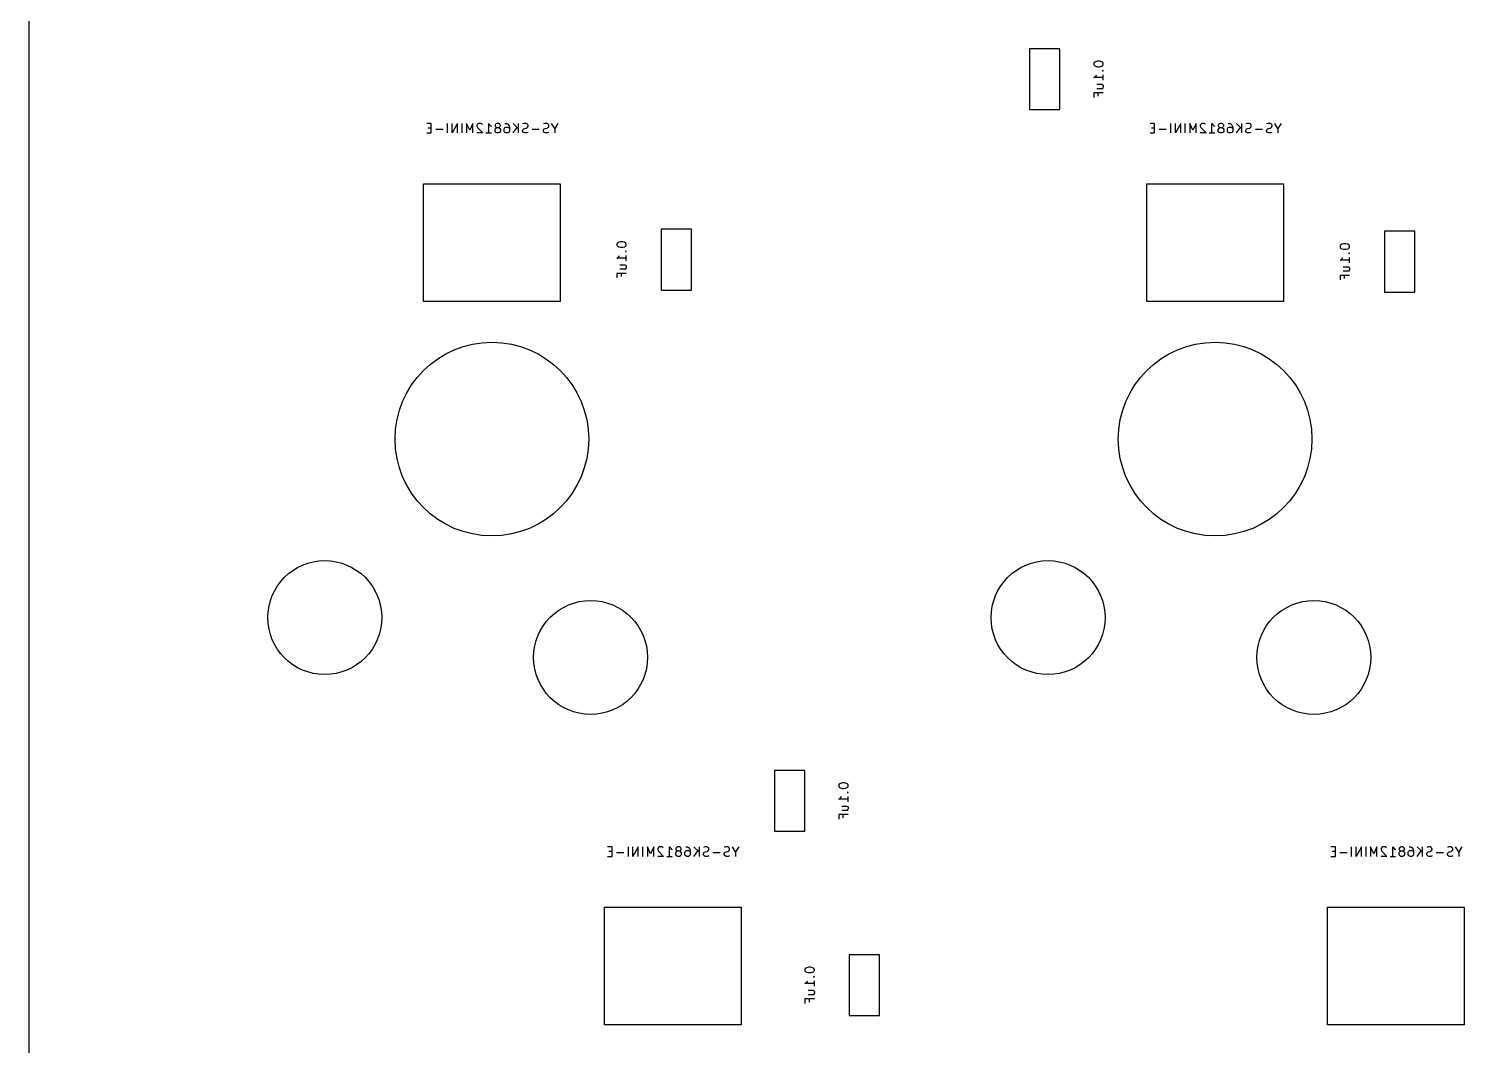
# Model space of a CAD drawing. Header units: millimetres. Extents: x -19 to 311, y -2 to 103.
# Drawn here: x 140.39 to 178.2, y 50.71 to 77.48 of the extents above; entities that cross this region are included whole.
import ezdxf

# ---------------------------------------------------------------- set-up
doc = ezdxf.new("R2010")
doc.units = ezdxf.units.MM
doc.layers.add('B.Fab', color=155, linetype='CONTINUOUS', true_color=0x585d84)
doc.layers.add('Edge.Cuts', color=254, linetype='CONTINUOUS', true_color=0xd0d2cd)

msp = doc.modelspace()

# ---------------------------------------------------------------- linework, layer by layer
at = {"layer": 'B.Fab', "linetype": 'CONTINUOUS'}
for p, q in [((166.74975, 76.955), (166.74975, 75.355)), ((167.54975, 76.955), (166.74975, 76.955)), ((167.54975, 75.355), (167.54975, 76.955)), ((168.455229, 76.589524), (168.443324, 76.565715)), ((168.443324, 76.565715), (168.443324, 76.541905)), ((168.443324, 76.541905), (168.455229, 76.518096)), ((168.467134, 76.601429), (168.455229, 76.589524)), ((168.455229, 76.518096), (168.467134, 76.506191)), ((168.490943, 76.613334), (168.467134, 76.601429)), ((168.467134, 76.506191), (168.490943, 76.494286)), ((168.538562, 76.625238), (168.490943, 76.613334)), ((168.490943, 76.494286), (168.538562, 76.482381)), ((168.598086, 76.625238), (168.538562, 76.625238)), ((168.538562, 76.482381), (168.598086, 76.482381)), ((168.645705, 76.613334), (168.598086, 76.625238)), ((168.598086, 76.482381), (168.645705, 76.494286)), ((168.669515, 76.601429), (168.645705, 76.613334)), ((168.645705, 76.494286), (168.669515, 76.506191)), ((168.68142, 76.589524), (168.669515, 76.601429)), ((168.669515, 76.506191), (168.68142, 76.518096)), ((168.68142, 76.387143), (168.669515, 76.375239)), ((168.693324, 76.565715), (168.68142, 76.589524)), ((168.68142, 76.518096), (168.693324, 76.541905)), ((168.693324, 76.375239), (168.68142, 76.387143)), ((168.693324, 76.541905), (168.693324, 76.565715)), ((168.443324, 76.196667), (168.479039, 76.220476)), ((168.693324, 76.196667), (168.443324, 76.196667)), ((168.479039, 76.220476), (168.502848, 76.244286)), ((168.502848, 76.244286), (168.514753, 76.268095)), ((168.526658, 76.018096), (168.65761, 76.018096)), ((168.65761, 76.018096), (168.68142, 76.006191)), ((168.669515, 76.375239), (168.68142, 76.363334)), ((168.669515, 76.375239), (168.693324, 76.375239)), ((168.68142, 76.363334), (168.693324, 76.375239)), ((168.68142, 76.006191), (168.693324, 75.982381)), ((168.693324, 76.125238), (168.693324, 76.268095)), ((168.693324, 75.791906), (168.443324, 75.791906)), ((168.443324, 75.791906), (168.443324, 75.672858)), ((168.526658, 75.910953), (168.693324, 75.910953)), ((168.562372, 75.708572), (168.562372, 75.791906)), ((168.68142, 75.922858), (168.669515, 75.910953)), ((168.693324, 75.946667), (168.68142, 75.922858)), ((168.693324, 75.982381), (168.693324, 75.946667)), ((166.74975, 75.355), (167.54975, 75.355)), ((150.994261, 74.986426), (150.875213, 74.986426)), ((150.994261, 74.867378), (150.910927, 74.867378)), ((150.994261, 74.736426), (150.994261, 74.986426)), ((151.422833, 74.736426), (151.422833, 74.986426)), ((151.684738, 74.986426), (151.541881, 74.736426)), ((151.541881, 74.736426), (151.541881, 74.986426)), ((151.684738, 74.736426), (151.684738, 74.986426)), ((151.803786, 74.736426), (151.803786, 74.986426)), ((152.006166, 74.807854), (151.922833, 74.986426)), ((151.922833, 74.986426), (151.922833, 74.736426)), ((152.0895, 74.986426), (152.006166, 74.807854)), ((152.0895, 74.736426), (152.0895, 74.986426)), ((152.208547, 74.962616), (152.196642, 74.938807)), ((152.196642, 74.938807), (152.196642, 74.914997)), ((152.196642, 74.914997), (152.208547, 74.879283)), ((152.220452, 74.974521), (152.208547, 74.962616)), ((152.208547, 74.879283), (152.351404, 74.736426)), ((152.244261, 74.986426), (152.220452, 74.974521)), ((152.303785, 74.986426), (152.244261, 74.986426)), ((152.327595, 74.974521), (152.303785, 74.986426)), ((152.339499, 74.962616), (152.327595, 74.974521)), ((152.506166, 74.736426), (152.506166, 74.986426)), ((152.506166, 74.986426), (152.529975, 74.950711)), ((152.529975, 74.950711), (152.553785, 74.926902)), ((152.553785, 74.926902), (152.577594, 74.914997)), ((152.684737, 74.962616), (152.672832, 74.938807)), ((152.672832, 74.938807), (152.672832, 74.926902)), ((152.672832, 74.926902), (152.684737, 74.903092)), ((152.696642, 74.974521), (152.684737, 74.962616)), ((152.684737, 74.903092), (152.696642, 74.891188)), ((152.684737, 74.855473), (152.696642, 74.867378)), ((152.720451, 74.986426), (152.696642, 74.974521)), ((152.696642, 74.891188), (152.720451, 74.879283)), ((152.696642, 74.867378), (152.720451, 74.879283)), ((152.76807, 74.986426), (152.720451, 74.986426)), ((152.720451, 74.879283), (152.76807, 74.879283)), ((152.79188, 74.974521), (152.76807, 74.986426)), ((152.76807, 74.879283), (152.79188, 74.891188)), ((152.76807, 74.879283), (152.79188, 74.867378)), ((152.803785, 74.962616), (152.79188, 74.974521)), ((152.79188, 74.891188), (152.803785, 74.903092)), ((152.79188, 74.867378), (152.803785, 74.855473)), ((152.815689, 74.938807), (152.803785, 74.962616)), ((152.803785, 74.903092), (152.815689, 74.926902)), ((152.815689, 74.926902), (152.815689, 74.938807)), ((152.910927, 74.843569), (152.922832, 74.867378)), ((152.922832, 74.867378), (152.934737, 74.879283)), ((152.934737, 74.986426), (152.982356, 74.986426)), ((152.934737, 74.879283), (152.958546, 74.891188)), ((152.958546, 74.891188), (153.006165, 74.891188)), ((152.982356, 74.986426), (153.006165, 74.974521)), ((153.006165, 74.974521), (153.01807, 74.962616)), ((153.006165, 74.891188), (153.029975, 74.879283)), ((153.01807, 74.962616), (153.04188, 74.926902)), ((153.029975, 74.879283), (153.04188, 74.867378)), ((153.04188, 74.926902), (153.053784, 74.879283)), ((153.04188, 74.867378), (153.053784, 74.843569)), ((153.053784, 74.879283), (153.053784, 74.784045)), ((153.149023, 74.986426), (153.29188, 74.843569)), ((153.149023, 74.736426), (153.256165, 74.879283)), ((153.29188, 74.736426), (153.29188, 74.986426)), ((153.434737, 74.986426), (153.399022, 74.974521)), ((153.49426, 74.986426), (153.434737, 74.986426)), ((153.446641, 74.855473), (153.49426, 74.867378)), ((153.51807, 74.974521), (153.49426, 74.986426)), ((153.49426, 74.867378), (153.51807, 74.879283)), ((153.529975, 74.962616), (153.51807, 74.974521)), ((153.51807, 74.879283), (153.529975, 74.891188)), ((153.541879, 74.938807), (153.529975, 74.962616)), ((153.529975, 74.891188), (153.541879, 74.914997)), ((153.541879, 74.914997), (153.541879, 74.938807)), ((153.982356, 74.986426), (153.946641, 74.974521)), ((154.041879, 74.986426), (153.982356, 74.986426)), ((153.99426, 74.855473), (154.041879, 74.867378)), ((154.065689, 74.974521), (154.041879, 74.986426)), ((154.041879, 74.867378), (154.065689, 74.879283)), ((154.077594, 74.962616), (154.065689, 74.974521)), ((154.065689, 74.879283), (154.077594, 74.891188)), ((154.089498, 74.938807), (154.077594, 74.962616)), ((154.077594, 74.891188), (154.089498, 74.914997)), ((154.089498, 74.914997), (154.089498, 74.938807)), ((154.244261, 74.855473), (154.160927, 74.986426)), ((154.327594, 74.986426), (154.244261, 74.855473)), ((170.044261, 74.986426), (169.925213, 74.986426)), ((170.044261, 74.867378), (169.960927, 74.867378)), ((170.044261, 74.736426), (170.044261, 74.986426)), ((170.472833, 74.736426), (170.472833, 74.986426)), ((170.734738, 74.986426), (170.591881, 74.736426)), ((170.591881, 74.736426), (170.591881, 74.986426)), ((170.734738, 74.736426), (170.734738, 74.986426)), ((170.853786, 74.736426), (170.853786, 74.986426)), ((171.056166, 74.807854), (170.972833, 74.986426)), ((170.972833, 74.986426), (170.972833, 74.736426)), ((171.1395, 74.986426), (171.056166, 74.807854)), ((171.1395, 74.736426), (171.1395, 74.986426)), ((171.258547, 74.962616), (171.246642, 74.938807)), ((171.246642, 74.938807), (171.246642, 74.914997)), ((171.246642, 74.914997), (171.258547, 74.879283)), ((171.270452, 74.974521), (171.258547, 74.962616)), ((171.258547, 74.879283), (171.401404, 74.736426)), ((171.294261, 74.986426), (171.270452, 74.974521)), ((171.353785, 74.986426), (171.294261, 74.986426)), ((171.377595, 74.974521), (171.353785, 74.986426)), ((171.389499, 74.962616), (171.377595, 74.974521)), ((171.556166, 74.736426), (171.556166, 74.986426)), ((171.556166, 74.986426), (171.579975, 74.950711)), ((171.579975, 74.950711), (171.603785, 74.926902)), ((171.603785, 74.926902), (171.627594, 74.914997)), ((171.734737, 74.962616), (171.722832, 74.938807)), ((171.722832, 74.938807), (171.722832, 74.926902)), ((171.722832, 74.926902), (171.734737, 74.903092)), ((171.746642, 74.974521), (171.734737, 74.962616)), ((171.734737, 74.903092), (171.746642, 74.891188)), ((171.734737, 74.855473), (171.746642, 74.867378)), ((171.770451, 74.986426), (171.746642, 74.974521)), ((171.746642, 74.891188), (171.770451, 74.879283)), ((171.746642, 74.867378), (171.770451, 74.879283)), ((171.81807, 74.986426), (171.770451, 74.986426)), ((171.770451, 74.879283), (171.81807, 74.879283)), ((171.84188, 74.974521), (171.81807, 74.986426)), ((171.81807, 74.879283), (171.84188, 74.891188)), ((171.81807, 74.879283), (171.84188, 74.867378)), ((171.853785, 74.962616), (171.84188, 74.974521)), ((171.84188, 74.891188), (171.853785, 74.903092)), ((171.84188, 74.867378), (171.853785, 74.855473)), ((171.865689, 74.938807), (171.853785, 74.962616)), ((171.853785, 74.903092), (171.865689, 74.926902)), ((171.865689, 74.926902), (171.865689, 74.938807)), ((171.960927, 74.843569), (171.972832, 74.867378)), ((171.972832, 74.867378), (171.984737, 74.879283)), ((171.984737, 74.986426), (172.032356, 74.986426)), ((171.984737, 74.879283), (172.008546, 74.891188)), ((172.008546, 74.891188), (172.056165, 74.891188)), ((172.032356, 74.986426), (172.056165, 74.974521)), ((172.056165, 74.974521), (172.06807, 74.962616)), ((172.056165, 74.891188), (172.079975, 74.879283)), ((172.06807, 74.962616), (172.09188, 74.926902)), ((172.079975, 74.879283), (172.09188, 74.867378)), ((172.09188, 74.926902), (172.103784, 74.879283)), ((172.09188, 74.867378), (172.103784, 74.843569)), ((172.103784, 74.879283), (172.103784, 74.784045)), ((172.199023, 74.986426), (172.34188, 74.843569)), ((172.199023, 74.736426), (172.306165, 74.879283)), ((172.34188, 74.736426), (172.34188, 74.986426)), ((172.484737, 74.986426), (172.449022, 74.974521)), ((172.54426, 74.986426), (172.484737, 74.986426)), ((172.496641, 74.855473), (172.54426, 74.867378)), ((172.56807, 74.974521), (172.54426, 74.986426)), ((172.54426, 74.867378), (172.56807, 74.879283)), ((172.579975, 74.962616), (172.56807, 74.974521)), ((172.56807, 74.879283), (172.579975, 74.891188)), ((172.591879, 74.938807), (172.579975, 74.962616)), ((172.579975, 74.891188), (172.591879, 74.914997)), ((172.591879, 74.914997), (172.591879, 74.938807)), ((173.032356, 74.986426), (172.996641, 74.974521)), ((173.091879, 74.986426), (173.032356, 74.986426)), ((173.04426, 74.855473), (173.091879, 74.867378)), ((173.115689, 74.974521), (173.091879, 74.986426)), ((173.091879, 74.867378), (173.115689, 74.879283)), ((173.127594, 74.962616), (173.115689, 74.974521)), ((173.115689, 74.879283), (173.127594, 74.891188)), ((173.139498, 74.938807), (173.127594, 74.962616)), ((173.127594, 74.891188), (173.139498, 74.914997)), ((173.139498, 74.914997), (173.139498, 74.938807)), ((173.294261, 74.855473), (173.210927, 74.986426)), ((173.377594, 74.986426), (173.294261, 74.855473)), ((150.875213, 74.736426), (150.994261, 74.736426)), ((151.303785, 74.831664), (151.113309, 74.831664)), ((152.351404, 74.736426), (152.196642, 74.736426)), ((152.434737, 74.736426), (152.577594, 74.736426)), ((152.672832, 74.831664), (152.684737, 74.855473)), ((152.672832, 74.784045), (152.672832, 74.831664)), ((152.684737, 74.760235), (152.672832, 74.784045)), ((152.696642, 74.74833), (152.684737, 74.760235)), ((152.720451, 74.736426), (152.696642, 74.74833)), ((152.76807, 74.736426), (152.720451, 74.736426)), ((152.79188, 74.74833), (152.76807, 74.736426)), ((152.803785, 74.760235), (152.79188, 74.74833)), ((152.803785, 74.855473), (152.815689, 74.831664)), ((152.815689, 74.784045), (152.803785, 74.760235)), ((152.815689, 74.831664), (152.815689, 74.784045)), ((152.910927, 74.784045), (152.910927, 74.843569)), ((152.922832, 74.760235), (152.910927, 74.784045)), ((152.934737, 74.74833), (152.922832, 74.760235)), ((152.958546, 74.736426), (152.934737, 74.74833)), ((153.006165, 74.736426), (152.958546, 74.736426)), ((153.029975, 74.74833), (153.006165, 74.736426)), ((153.04188, 74.760235), (153.029975, 74.74833)), ((153.053784, 74.784045), (153.04188, 74.760235)), ((153.399022, 74.807854), (153.410927, 74.831664)), ((153.399022, 74.784045), (153.399022, 74.807854)), ((153.410927, 74.760235), (153.399022, 74.784045)), ((153.410927, 74.831664), (153.422832, 74.843569)), ((153.422832, 74.74833), (153.410927, 74.760235)), ((153.422832, 74.843569), (153.446641, 74.855473)), ((153.446641, 74.736426), (153.422832, 74.74833)), ((153.506165, 74.736426), (153.446641, 74.736426)), ((153.541879, 74.74833), (153.506165, 74.736426)), ((153.839499, 74.831664), (153.649023, 74.831664)), ((153.946641, 74.807854), (153.958546, 74.831664)), ((153.946641, 74.784045), (153.946641, 74.807854)), ((153.958546, 74.760235), (153.946641, 74.784045)), ((153.958546, 74.831664), (153.970451, 74.843569)), ((153.970451, 74.74833), (153.958546, 74.760235)), ((153.970451, 74.843569), (153.99426, 74.855473)), ((153.99426, 74.736426), (153.970451, 74.74833)), ((154.053784, 74.736426), (153.99426, 74.736426)), ((154.089498, 74.74833), (154.053784, 74.736426)), ((154.244261, 74.855473), (154.244261, 74.736426)), ((169.925213, 74.736426), (170.044261, 74.736426)), ((170.353785, 74.831664), (170.163309, 74.831664)), ((171.401404, 74.736426), (171.246642, 74.736426)), ((171.484737, 74.736426), (171.627594, 74.736426)), ((171.722832, 74.831664), (171.734737, 74.855473)), ((171.722832, 74.784045), (171.722832, 74.831664)), ((171.734737, 74.760235), (171.722832, 74.784045)), ((171.746642, 74.74833), (171.734737, 74.760235)), ((171.770451, 74.736426), (171.746642, 74.74833)), ((171.81807, 74.736426), (171.770451, 74.736426)), ((171.84188, 74.74833), (171.81807, 74.736426)), ((171.853785, 74.760235), (171.84188, 74.74833)), ((171.853785, 74.855473), (171.865689, 74.831664)), ((171.865689, 74.784045), (171.853785, 74.760235)), ((171.865689, 74.831664), (171.865689, 74.784045)), ((171.960927, 74.784045), (171.960927, 74.843569)), ((171.972832, 74.760235), (171.960927, 74.784045)), ((171.984737, 74.74833), (171.972832, 74.760235)), ((172.008546, 74.736426), (171.984737, 74.74833)), ((172.056165, 74.736426), (172.008546, 74.736426)), ((172.079975, 74.74833), (172.056165, 74.736426)), ((172.09188, 74.760235), (172.079975, 74.74833)), ((172.103784, 74.784045), (172.09188, 74.760235)), ((172.449022, 74.807854), (172.460927, 74.831664)), ((172.449022, 74.784045), (172.449022, 74.807854)), ((172.460927, 74.760235), (172.449022, 74.784045)), ((172.460927, 74.831664), (172.472832, 74.843569)), ((172.472832, 74.74833), (172.460927, 74.760235)), ((172.472832, 74.843569), (172.496641, 74.855473)), ((172.496641, 74.736426), (172.472832, 74.74833)), ((172.556165, 74.736426), (172.496641, 74.736426)), ((172.591879, 74.74833), (172.556165, 74.736426)), ((172.889499, 74.831664), (172.699023, 74.831664)), ((172.996641, 74.807854), (173.008546, 74.831664)), ((172.996641, 74.784045), (172.996641, 74.807854)), ((173.008546, 74.760235), (172.996641, 74.784045)), ((173.008546, 74.831664), (173.020451, 74.843569)), ((173.020451, 74.74833), (173.008546, 74.760235)), ((173.020451, 74.843569), (173.04426, 74.855473)), ((173.04426, 74.736426), (173.020451, 74.74833)), ((173.103784, 74.736426), (173.04426, 74.736426)), ((173.139498, 74.74833), (173.103784, 74.736426)), ((173.294261, 74.855473), (173.294261, 74.736426)), ((155.904634, 71.846929), (155.892729, 71.835024)), ((155.928443, 71.858834), (155.904634, 71.846929)), ((155.976062, 71.870738), (155.928443, 71.858834)), ((156.035586, 71.870738), (155.976062, 71.870738)), ((156.083205, 71.858834), (156.035586, 71.870738)), ((156.107015, 71.846929), (156.083205, 71.858834)), ((156.11892, 71.835024), (156.107015, 71.846929)), ((157.04725, 72.2005), (157.04725, 70.6005)), ((157.84725, 72.2005), (157.04725, 72.2005)), ((157.84725, 70.6005), (157.84725, 72.2005)), ((176.09725, 72.1475), (176.09725, 70.5475)), ((176.89725, 72.1475), (176.09725, 72.1475)), ((176.89725, 70.5475), (176.89725, 72.1475)), ((155.892729, 71.835024), (155.880824, 71.811215)), ((155.880824, 71.811215), (155.880824, 71.787405)), ((155.880824, 71.787405), (155.892729, 71.763596)), ((155.880824, 71.442167), (155.916539, 71.465976)), ((155.892729, 71.763596), (155.904634, 71.751691)), ((155.904634, 71.751691), (155.928443, 71.739786)), ((155.916539, 71.465976), (155.940348, 71.489786)), ((155.928443, 71.739786), (155.976062, 71.727881)), ((155.940348, 71.489786), (155.952253, 71.513595)), ((155.976062, 71.727881), (156.035586, 71.727881)), ((156.035586, 71.727881), (156.083205, 71.739786)), ((156.083205, 71.739786), (156.107015, 71.751691)), ((156.107015, 71.751691), (156.11892, 71.763596)), ((156.11892, 71.632643), (156.107015, 71.620739)), ((156.107015, 71.620739), (156.11892, 71.608834)), ((156.107015, 71.620739), (156.130824, 71.620739)), ((156.130824, 71.811215), (156.11892, 71.835024)), ((156.11892, 71.763596), (156.130824, 71.787405)), ((156.130824, 71.620739), (156.11892, 71.632643)), ((156.11892, 71.608834), (156.130824, 71.620739)), ((156.130824, 71.787405), (156.130824, 71.811215)), ((156.130824, 71.370738), (156.130824, 71.513595)), ((174.942729, 71.782024), (174.930824, 71.758215)), ((174.930824, 71.758215), (174.930824, 71.734405)), ((174.930824, 71.734405), (174.942729, 71.710596)), ((174.954634, 71.793929), (174.942729, 71.782024)), ((174.942729, 71.710596), (174.954634, 71.698691)), ((174.978443, 71.805834), (174.954634, 71.793929)), ((174.954634, 71.698691), (174.978443, 71.686786)), ((175.026062, 71.817738), (174.978443, 71.805834)), ((174.978443, 71.686786), (175.026062, 71.674881)), ((175.085586, 71.817738), (175.026062, 71.817738)), ((175.026062, 71.674881), (175.085586, 71.674881)), ((175.133205, 71.805834), (175.085586, 71.817738)), ((175.085586, 71.674881), (175.133205, 71.686786)), ((175.157015, 71.793929), (175.133205, 71.805834)), ((175.133205, 71.686786), (175.157015, 71.698691)), ((175.16892, 71.782024), (175.157015, 71.793929)), ((175.157015, 71.698691), (175.16892, 71.710596)), ((175.16892, 71.579643), (175.157015, 71.567739)), ((175.157015, 71.567739), (175.16892, 71.555834)), ((175.157015, 71.567739), (175.180824, 71.567739)), ((175.180824, 71.758215), (175.16892, 71.782024)), ((175.16892, 71.710596), (175.180824, 71.734405)), ((175.180824, 71.567739), (175.16892, 71.579643)), ((175.16892, 71.555834), (175.180824, 71.567739)), ((175.180824, 71.734405), (175.180824, 71.758215)), ((156.130824, 71.442167), (155.880824, 71.442167)), ((155.964158, 71.263596), (156.09511, 71.263596)), ((155.964158, 71.156453), (156.130824, 71.156453)), ((156.09511, 71.263596), (156.11892, 71.251691)), ((156.11892, 71.168358), (156.107015, 71.156453)), ((156.11892, 71.251691), (156.130824, 71.227881)), ((156.130824, 71.192167), (156.11892, 71.168358)), ((156.130824, 71.227881), (156.130824, 71.192167)), ((174.930824, 71.389167), (174.966539, 71.412976)), ((175.180824, 71.389167), (174.930824, 71.389167)), ((174.966539, 71.412976), (174.990348, 71.436786)), ((174.990348, 71.436786), (175.002253, 71.460595)), ((175.014158, 71.210596), (175.14511, 71.210596)), ((175.014158, 71.103453), (175.180824, 71.103453)), ((175.14511, 71.210596), (175.16892, 71.198691)), ((175.16892, 71.115358), (175.157015, 71.103453)), ((175.16892, 71.198691), (175.180824, 71.174881)), ((175.180824, 71.139167), (175.16892, 71.115358)), ((175.180824, 71.317738), (175.180824, 71.460595)), ((175.180824, 71.174881), (175.180824, 71.139167)), ((156.130824, 71.037406), (155.880824, 71.037406)), ((155.880824, 71.037406), (155.880824, 70.918358)), ((155.999872, 70.954072), (155.999872, 71.037406)), ((175.180824, 70.984406), (174.930824, 70.984406)), ((174.930824, 70.984406), (174.930824, 70.865358)), ((175.049872, 70.901072), (175.049872, 70.984406)), ((157.04725, 70.6005), (157.84725, 70.6005)), ((176.09725, 70.5475), (176.89725, 70.5475)), ((160.03225, 57.95), (160.03225, 56.35)), ((160.83225, 57.95), (160.03225, 57.95)), ((160.83225, 56.35), (160.83225, 57.95)), ((161.737729, 57.584524), (161.725824, 57.560715)), ((161.725824, 57.560715), (161.725824, 57.536905)), ((161.725824, 57.536905), (161.737729, 57.513096)), ((161.749634, 57.596429), (161.737729, 57.584524)), ((161.737729, 57.513096), (161.749634, 57.501191)), ((161.773443, 57.608334), (161.749634, 57.596429)), ((161.749634, 57.501191), (161.773443, 57.489286)), ((161.821062, 57.620238), (161.773443, 57.608334)), ((161.773443, 57.489286), (161.821062, 57.477381)), ((161.880586, 57.620238), (161.821062, 57.620238)), ((161.821062, 57.477381), (161.880586, 57.477381)), ((161.928205, 57.608334), (161.880586, 57.620238)), ((161.880586, 57.477381), (161.928205, 57.489286)), ((161.952015, 57.596429), (161.928205, 57.608334)), ((161.928205, 57.489286), (161.952015, 57.501191)), ((161.96392, 57.584524), (161.952015, 57.596429)), ((161.952015, 57.501191), (161.96392, 57.513096)), ((161.975824, 57.560715), (161.96392, 57.584524)), ((161.96392, 57.513096), (161.975824, 57.536905)), ((161.975824, 57.536905), (161.975824, 57.560715)), ((161.725824, 57.191667), (161.761539, 57.215476)), ((161.975824, 57.191667), (161.725824, 57.191667)), ((161.761539, 57.215476), (161.785348, 57.239286)), ((161.785348, 57.239286), (161.797253, 57.263095)), ((161.96392, 57.382143), (161.952015, 57.370239)), ((161.952015, 57.370239), (161.96392, 57.358334)), ((161.952015, 57.370239), (161.975824, 57.370239)), ((161.975824, 57.370239), (161.96392, 57.382143)), ((161.96392, 57.358334), (161.975824, 57.370239)), ((161.975824, 57.120238), (161.975824, 57.263095)), ((161.975824, 56.786906), (161.725824, 56.786906)), ((161.725824, 56.786906), (161.725824, 56.667858)), ((161.809158, 57.013096), (161.94011, 57.013096)), ((161.809158, 56.905953), (161.975824, 56.905953)), ((161.844872, 56.703572), (161.844872, 56.786906)), ((161.94011, 57.013096), (161.96392, 57.001191)), ((161.96392, 56.917858), (161.952015, 56.905953)), ((161.96392, 57.001191), (161.975824, 56.977381)), ((161.975824, 56.941667), (161.96392, 56.917858)), ((161.975824, 56.977381), (161.975824, 56.941667)), ((160.03225, 56.35), (160.83225, 56.35)), ((155.756761, 55.936426), (155.637713, 55.936426)), ((155.637713, 55.686426), (155.756761, 55.686426)), ((155.756761, 55.817378), (155.673427, 55.817378)), ((155.756761, 55.686426), (155.756761, 55.936426)), ((156.066285, 55.781664), (155.875809, 55.781664)), ((156.185333, 55.686426), (156.185333, 55.936426)), ((156.447238, 55.936426), (156.304381, 55.686426)), ((156.304381, 55.686426), (156.304381, 55.936426)), ((156.447238, 55.686426), (156.447238, 55.936426)), ((156.566286, 55.686426), (156.566286, 55.936426)), ((156.768666, 55.757854), (156.685333, 55.936426)), ((156.685333, 55.936426), (156.685333, 55.686426)), ((156.852, 55.936426), (156.768666, 55.757854)), ((156.852, 55.686426), (156.852, 55.936426)), ((156.971047, 55.912616), (156.959142, 55.888807)), ((156.959142, 55.888807), (156.959142, 55.864997)), ((156.959142, 55.864997), (156.971047, 55.829283)), ((157.113904, 55.686426), (156.959142, 55.686426)), ((156.982952, 55.924521), (156.971047, 55.912616)), ((156.971047, 55.829283), (157.113904, 55.686426)), ((157.006761, 55.936426), (156.982952, 55.924521)), ((157.066285, 55.936426), (157.006761, 55.936426)), ((157.090095, 55.924521), (157.066285, 55.936426)), ((157.101999, 55.912616), (157.090095, 55.924521)), ((157.197237, 55.686426), (157.340094, 55.686426)), ((157.268666, 55.686426), (157.268666, 55.936426)), ((157.268666, 55.936426), (157.292475, 55.900711)), ((157.292475, 55.900711), (157.316285, 55.876902)), ((157.316285, 55.876902), (157.340094, 55.864997)), ((157.447237, 55.912616), (157.435332, 55.888807)), ((157.435332, 55.888807), (157.435332, 55.876902)), ((157.435332, 55.876902), (157.447237, 55.853092)), ((157.435332, 55.781664), (157.447237, 55.805473)), ((157.435332, 55.734045), (157.435332, 55.781664)), ((157.447237, 55.710235), (157.435332, 55.734045)), ((157.459142, 55.924521), (157.447237, 55.912616)), ((157.447237, 55.853092), (157.459142, 55.841188)), ((157.447237, 55.805473), (157.459142, 55.817378)), ((157.459142, 55.69833), (157.447237, 55.710235)), ((157.482951, 55.936426), (157.459142, 55.924521)), ((157.459142, 55.841188), (157.482951, 55.829283)), ((157.459142, 55.817378), (157.482951, 55.829283)), ((157.482951, 55.686426), (157.459142, 55.69833)), ((157.53057, 55.936426), (157.482951, 55.936426)), ((157.482951, 55.829283), (157.53057, 55.829283)), ((157.53057, 55.686426), (157.482951, 55.686426)), ((157.55438, 55.924521), (157.53057, 55.936426)), ((157.53057, 55.829283), (157.55438, 55.841188)), ((157.53057, 55.829283), (157.55438, 55.817378)), ((157.55438, 55.69833), (157.53057, 55.686426)), ((157.566285, 55.912616), (157.55438, 55.924521)), ((157.55438, 55.841188), (157.566285, 55.853092)), ((157.55438, 55.817378), (157.566285, 55.805473)), ((157.566285, 55.710235), (157.55438, 55.69833)), ((157.578189, 55.888807), (157.566285, 55.912616)), ((157.566285, 55.853092), (157.578189, 55.876902)), ((157.566285, 55.805473), (157.578189, 55.781664)), ((157.578189, 55.734045), (157.566285, 55.710235)), ((157.578189, 55.876902), (157.578189, 55.888807)), ((157.578189, 55.781664), (157.578189, 55.734045)), ((157.673427, 55.793569), (157.685332, 55.817378)), ((157.673427, 55.734045), (157.673427, 55.793569)), ((157.685332, 55.710235), (157.673427, 55.734045)), ((157.685332, 55.817378), (157.697237, 55.829283)), ((157.697237, 55.69833), (157.685332, 55.710235)), ((157.697237, 55.936426), (157.744856, 55.936426)), ((157.697237, 55.829283), (157.721046, 55.841188)), ((157.721046, 55.686426), (157.697237, 55.69833)), ((157.721046, 55.841188), (157.768665, 55.841188)), ((157.768665, 55.686426), (157.721046, 55.686426)), ((157.744856, 55.936426), (157.768665, 55.924521)), ((157.768665, 55.924521), (157.78057, 55.912616)), ((157.768665, 55.841188), (157.792475, 55.829283)), ((157.792475, 55.69833), (157.768665, 55.686426)), ((157.78057, 55.912616), (157.80438, 55.876902)), ((157.792475, 55.829283), (157.80438, 55.817378)), ((157.80438, 55.710235), (157.792475, 55.69833)), ((157.80438, 55.876902), (157.816284, 55.829283)), ((157.80438, 55.817378), (157.816284, 55.793569)), ((157.816284, 55.734045), (157.80438, 55.710235)), ((157.816284, 55.829283), (157.816284, 55.734045)), ((157.911523, 55.936426), (158.05438, 55.793569)), ((157.911523, 55.686426), (158.018665, 55.829283)), ((158.05438, 55.686426), (158.05438, 55.936426)), ((158.197237, 55.936426), (158.161522, 55.924521)), ((158.161522, 55.757854), (158.173427, 55.781664)), ((158.161522, 55.734045), (158.161522, 55.757854)), ((158.173427, 55.710235), (158.161522, 55.734045)), ((158.173427, 55.781664), (158.185332, 55.793569)), ((158.185332, 55.69833), (158.173427, 55.710235)), ((158.185332, 55.793569), (158.209141, 55.805473)), ((158.209141, 55.686426), (158.185332, 55.69833)), ((158.25676, 55.936426), (158.197237, 55.936426)), ((158.209141, 55.805473), (158.25676, 55.817378)), ((158.268665, 55.686426), (158.209141, 55.686426)), ((158.28057, 55.924521), (158.25676, 55.936426)), ((158.25676, 55.817378), (158.28057, 55.829283)), ((158.304379, 55.69833), (158.268665, 55.686426)), ((158.292475, 55.912616), (158.28057, 55.924521)), ((158.28057, 55.829283), (158.292475, 55.841188)), ((158.304379, 55.888807), (158.292475, 55.912616)), ((158.292475, 55.841188), (158.304379, 55.864997)), ((158.304379, 55.864997), (158.304379, 55.888807)), ((158.601999, 55.781664), (158.411523, 55.781664)), ((158.744856, 55.936426), (158.709141, 55.924521)), ((158.709141, 55.757854), (158.721046, 55.781664)), ((158.709141, 55.734045), (158.709141, 55.757854)), ((158.721046, 55.710235), (158.709141, 55.734045)), ((158.721046, 55.781664), (158.732951, 55.793569)), ((158.732951, 55.69833), (158.721046, 55.710235)), ((158.732951, 55.793569), (158.75676, 55.805473)), ((158.75676, 55.686426), (158.732951, 55.69833)), ((158.804379, 55.936426), (158.744856, 55.936426)), ((158.75676, 55.805473), (158.804379, 55.817378)), ((158.816284, 55.686426), (158.75676, 55.686426)), ((158.828189, 55.924521), (158.804379, 55.936426)), ((158.804379, 55.817378), (158.828189, 55.829283)), ((158.851998, 55.69833), (158.816284, 55.686426)), ((158.840094, 55.912616), (158.828189, 55.924521)), ((158.828189, 55.829283), (158.840094, 55.841188)), ((158.851998, 55.888807), (158.840094, 55.912616)), ((158.840094, 55.841188), (158.851998, 55.864997)), ((158.851998, 55.864997), (158.851998, 55.888807)), ((159.006761, 55.805473), (158.923427, 55.936426)), ((159.090094, 55.936426), (159.006761, 55.805473)), ((159.006761, 55.805473), (159.006761, 55.686426)), ((174.806761, 55.936426), (174.687713, 55.936426)), ((174.687713, 55.686426), (174.806761, 55.686426)), ((174.806761, 55.817378), (174.723427, 55.817378)), ((174.806761, 55.686426), (174.806761, 55.936426)), ((175.116285, 55.781664), (174.925809, 55.781664)), ((175.235333, 55.686426), (175.235333, 55.936426)), ((175.497238, 55.936426), (175.354381, 55.686426)), ((175.354381, 55.686426), (175.354381, 55.936426)), ((175.497238, 55.686426), (175.497238, 55.936426)), ((175.616286, 55.686426), (175.616286, 55.936426)), ((175.818666, 55.757854), (175.735333, 55.936426)), ((175.735333, 55.936426), (175.735333, 55.686426)), ((175.902, 55.936426), (175.818666, 55.757854)), ((175.902, 55.686426), (175.902, 55.936426)), ((176.021047, 55.912616), (176.009142, 55.888807)), ((176.009142, 55.888807), (176.009142, 55.864997)), ((176.009142, 55.864997), (176.021047, 55.829283)), ((176.163904, 55.686426), (176.009142, 55.686426)), ((176.032952, 55.924521), (176.021047, 55.912616)), ((176.021047, 55.829283), (176.163904, 55.686426)), ((176.056761, 55.936426), (176.032952, 55.924521)), ((176.116285, 55.936426), (176.056761, 55.936426)), ((176.140095, 55.924521), (176.116285, 55.936426)), ((176.151999, 55.912616), (176.140095, 55.924521)), ((176.247237, 55.686426), (176.390094, 55.686426)), ((176.318666, 55.686426), (176.318666, 55.936426)), ((176.318666, 55.936426), (176.342475, 55.900711)), ((176.342475, 55.900711), (176.366285, 55.876902)), ((176.366285, 55.876902), (176.390094, 55.864997)), ((176.497237, 55.912616), (176.485332, 55.888807)), ((176.485332, 55.888807), (176.485332, 55.876902)), ((176.485332, 55.876902), (176.497237, 55.853092)), ((176.485332, 55.781664), (176.497237, 55.805473)), ((176.485332, 55.734045), (176.485332, 55.781664)), ((176.497237, 55.710235), (176.485332, 55.734045)), ((176.509142, 55.924521), (176.497237, 55.912616)), ((176.497237, 55.853092), (176.509142, 55.841188)), ((176.497237, 55.805473), (176.509142, 55.817378)), ((176.509142, 55.69833), (176.497237, 55.710235)), ((176.532951, 55.936426), (176.509142, 55.924521)), ((176.509142, 55.841188), (176.532951, 55.829283)), ((176.509142, 55.817378), (176.532951, 55.829283)), ((176.532951, 55.686426), (176.509142, 55.69833)), ((176.58057, 55.936426), (176.532951, 55.936426)), ((176.532951, 55.829283), (176.58057, 55.829283)), ((176.58057, 55.686426), (176.532951, 55.686426)), ((176.60438, 55.924521), (176.58057, 55.936426)), ((176.58057, 55.829283), (176.60438, 55.841188)), ((176.58057, 55.829283), (176.60438, 55.817378)), ((176.60438, 55.69833), (176.58057, 55.686426)), ((176.616285, 55.912616), (176.60438, 55.924521)), ((176.60438, 55.841188), (176.616285, 55.853092)), ((176.60438, 55.817378), (176.616285, 55.805473)), ((176.616285, 55.710235), (176.60438, 55.69833)), ((176.628189, 55.888807), (176.616285, 55.912616)), ((176.616285, 55.853092), (176.628189, 55.876902)), ((176.616285, 55.805473), (176.628189, 55.781664)), ((176.628189, 55.734045), (176.616285, 55.710235)), ((176.628189, 55.876902), (176.628189, 55.888807)), ((176.628189, 55.781664), (176.628189, 55.734045)), ((176.723427, 55.793569), (176.735332, 55.817378)), ((176.723427, 55.734045), (176.723427, 55.793569)), ((176.735332, 55.710235), (176.723427, 55.734045)), ((176.735332, 55.817378), (176.747237, 55.829283)), ((176.747237, 55.69833), (176.735332, 55.710235)), ((176.747237, 55.936426), (176.794856, 55.936426)), ((176.747237, 55.829283), (176.771046, 55.841188)), ((176.771046, 55.686426), (176.747237, 55.69833)), ((176.771046, 55.841188), (176.818665, 55.841188)), ((176.818665, 55.686426), (176.771046, 55.686426)), ((176.794856, 55.936426), (176.818665, 55.924521)), ((176.818665, 55.924521), (176.83057, 55.912616)), ((176.818665, 55.841188), (176.842475, 55.829283)), ((176.842475, 55.69833), (176.818665, 55.686426)), ((176.83057, 55.912616), (176.85438, 55.876902)), ((176.842475, 55.829283), (176.85438, 55.817378)), ((176.85438, 55.710235), (176.842475, 55.69833)), ((176.85438, 55.876902), (176.866284, 55.829283)), ((176.85438, 55.817378), (176.866284, 55.793569)), ((176.866284, 55.734045), (176.85438, 55.710235)), ((176.866284, 55.829283), (176.866284, 55.734045)), ((176.961523, 55.936426), (177.10438, 55.793569)), ((176.961523, 55.686426), (177.068665, 55.829283)), ((177.10438, 55.686426), (177.10438, 55.936426)), ((177.247237, 55.936426), (177.211522, 55.924521)), ((177.211522, 55.757854), (177.223427, 55.781664)), ((177.211522, 55.734045), (177.211522, 55.757854)), ((177.223427, 55.710235), (177.211522, 55.734045)), ((177.223427, 55.781664), (177.235332, 55.793569)), ((177.235332, 55.69833), (177.223427, 55.710235)), ((177.235332, 55.793569), (177.259141, 55.805473)), ((177.259141, 55.686426), (177.235332, 55.69833)), ((177.30676, 55.936426), (177.247237, 55.936426)), ((177.259141, 55.805473), (177.30676, 55.817378)), ((177.318665, 55.686426), (177.259141, 55.686426)), ((177.33057, 55.924521), (177.30676, 55.936426)), ((177.30676, 55.817378), (177.33057, 55.829283)), ((177.354379, 55.69833), (177.318665, 55.686426)), ((177.342475, 55.912616), (177.33057, 55.924521)), ((177.33057, 55.829283), (177.342475, 55.841188)), ((177.354379, 55.888807), (177.342475, 55.912616)), ((177.342475, 55.841188), (177.354379, 55.864997)), ((177.354379, 55.864997), (177.354379, 55.888807)), ((177.651999, 55.781664), (177.461523, 55.781664)), ((177.794856, 55.936426), (177.759141, 55.924521)), ((177.759141, 55.757854), (177.771046, 55.781664)), ((177.759141, 55.734045), (177.759141, 55.757854)), ((177.771046, 55.710235), (177.759141, 55.734045)), ((177.771046, 55.781664), (177.782951, 55.793569)), ((177.782951, 55.69833), (177.771046, 55.710235)), ((177.782951, 55.793569), (177.80676, 55.805473)), ((177.80676, 55.686426), (177.782951, 55.69833)), ((177.854379, 55.936426), (177.794856, 55.936426)), ((177.80676, 55.805473), (177.854379, 55.817378)), ((177.866284, 55.686426), (177.80676, 55.686426)), ((177.878189, 55.924521), (177.854379, 55.936426)), ((177.854379, 55.817378), (177.878189, 55.829283)), ((177.901998, 55.69833), (177.866284, 55.686426)), ((177.890094, 55.912616), (177.878189, 55.924521)), ((177.878189, 55.829283), (177.890094, 55.841188)), ((177.901998, 55.888807), (177.890094, 55.912616)), ((177.890094, 55.841188), (177.901998, 55.864997)), ((177.901998, 55.864997), (177.901998, 55.888807)), ((178.056761, 55.805473), (177.973427, 55.936426)), ((178.140094, 55.936426), (178.056761, 55.805473)), ((178.056761, 55.805473), (178.056761, 55.686426)), ((162.00025, 53.0975), (162.00025, 51.4975)), ((162.80025, 53.0975), (162.00025, 53.0975)), ((162.80025, 51.4975), (162.80025, 53.0975)), ((160.845729, 52.732024), (160.833824, 52.708215)), ((160.833824, 52.708215), (160.833824, 52.684405)), ((160.833824, 52.684405), (160.845729, 52.660596)), ((160.857634, 52.743929), (160.845729, 52.732024)), ((160.845729, 52.660596), (160.857634, 52.648691)), ((160.881443, 52.755834), (160.857634, 52.743929)), ((160.857634, 52.648691), (160.881443, 52.636786)), ((160.929062, 52.767738), (160.881443, 52.755834)), ((160.881443, 52.636786), (160.929062, 52.624881)), ((160.988586, 52.767738), (160.929062, 52.767738)), ((160.929062, 52.624881), (160.988586, 52.624881)), ((161.036205, 52.755834), (160.988586, 52.767738)), ((160.988586, 52.624881), (161.036205, 52.636786)), ((161.060015, 52.743929), (161.036205, 52.755834)), ((161.036205, 52.636786), (161.060015, 52.648691)), ((161.07192, 52.732024), (161.060015, 52.743929)), ((161.060015, 52.648691), (161.07192, 52.660596)), ((161.083824, 52.708215), (161.07192, 52.732024)), ((161.07192, 52.660596), (161.083824, 52.684405)), ((161.083824, 52.684405), (161.083824, 52.708215)), ((160.833824, 52.339167), (160.869539, 52.362976)), ((161.083824, 52.339167), (160.833824, 52.339167)), ((160.869539, 52.362976), (160.893348, 52.386786)), ((160.893348, 52.386786), (160.905253, 52.410595)), ((161.07192, 52.529643), (161.060015, 52.517739)), ((161.060015, 52.517739), (161.07192, 52.505834)), ((161.060015, 52.517739), (161.083824, 52.517739)), ((161.083824, 52.517739), (161.07192, 52.529643)), ((161.07192, 52.505834), (161.083824, 52.517739)), ((161.083824, 52.267738), (161.083824, 52.410595)), ((161.083824, 51.934406), (160.833824, 51.934406)), ((160.833824, 51.934406), (160.833824, 51.815358)), ((160.917158, 52.160596), (161.04811, 52.160596)), ((160.917158, 52.053453), (161.083824, 52.053453)), ((160.952872, 51.851072), (160.952872, 51.934406)), ((161.04811, 52.160596), (161.07192, 52.148691)), ((161.07192, 52.065358), (161.060015, 52.053453)), ((161.07192, 52.148691), (161.083824, 52.124881)), ((161.083824, 52.089167), (161.07192, 52.065358)), ((161.083824, 52.124881), (161.083824, 52.089167)), ((162.00025, 51.4975), (162.80025, 51.4975))]:
    msp.add_line(p, q, dxfattribs=at)
at = {"layer": 'B.Fab'}
for centre, radius in [((152.5895, 66.675), 2.549999), ((171.6395, 66.675), 2.549999), ((148.1895, 61.975), 1.499999), ((167.2395, 61.975), 1.499999), ((155.1895, 60.925), 1.499999), ((174.2395, 60.925), 1.499999)]:
    msp.add_circle(centre, radius, dxfattribs=at)
at = {"layer": 'Edge.Cuts', "linetype": 'CONTINUOUS'}
for p, q in [((140.39075, 95.545002), (140.39075, -1.503085)), ((150.7895, 73.4), (154.3895, 73.4)), ((150.7895, 70.3), (150.7895, 73.4)), ((154.3895, 73.4), (154.3895, 70.3)), ((169.8395, 73.4), (173.4395, 73.4)), ((169.8395, 70.3), (169.8395, 73.4)), ((173.4395, 73.4), (173.4395, 70.3)), ((154.3895, 70.3), (150.7895, 70.3)), ((173.4395, 70.3), (169.8395, 70.3)), ((155.552, 54.35), (159.152, 54.35)), ((155.552, 51.25), (155.552, 54.35)), ((159.152, 54.35), (159.152, 51.25)), ((174.602, 54.35), (178.202, 54.35)), ((174.602, 51.25), (174.602, 54.35)), ((178.202, 54.35), (178.202, 51.25)), ((159.152, 51.25), (155.552, 51.25)), ((178.202, 51.25), (174.602, 51.25))]:
    msp.add_line(p, q, dxfattribs=at)
at = {"layer": 'Edge.Cuts'}
for centre, radius in [((152.5895, 66.675), 2.549999), ((171.6395, 66.675), 2.549999), ((148.1895, 61.975), 1.499999), ((167.2395, 61.975), 1.499999), ((155.1895, 60.925), 1.499999), ((174.2395, 60.925), 1.499999)]:
    msp.add_circle(centre, radius, dxfattribs=at)

doc.saveas('drawing.dxf')
